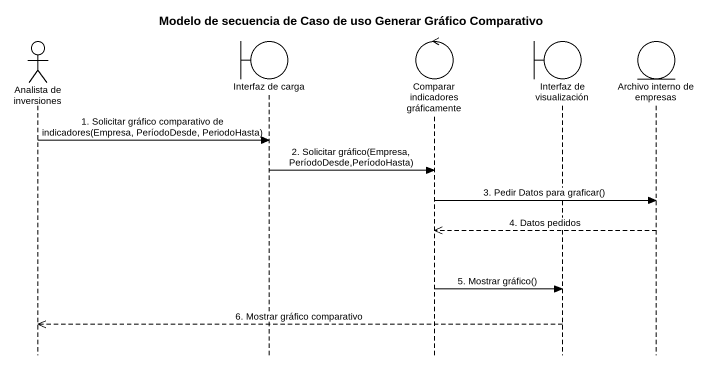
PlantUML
@startuml
title Modelo de secuencia de Caso de uso Generar Gráfico Comparativo
hide footbox
actor "Analista de inversiones" as Analista_de_inversiones
boundary "Interfaz de carga" as Interfaz_de_carga
control "Comparar indicadores gráficamente" as Comparar_indicadores
boundary "Interfaz de visualización" as Interfaz_de_visualización
entity "Archivo interno de empresas" as Archivo_interno_de_empresas

Analista_de_inversiones -> Interfaz_de_carga : 1. Solicitar gráfico comparativo de indicadores(Empresa, PeríodoDesde, PeriodoHasta)
Interfaz_de_carga -> Comparar_indicadores : 2. Solicitar gráfico(Empresa, PeríodoDesde,PeríodoHasta)
Comparar_indicadores -> Archivo_interno_de_empresas : 3. Pedir Datos para graficar()
Archivo_interno_de_empresas -->> Comparar_indicadores : 4. Datos pedidos
Comparar_indicadores -> Interfaz_de_visualización : 5. Mostrar gráfico()
Interfaz_de_visualización -->> Analista_de_inversiones : 6. Mostrar gráfico comparativo
@enduml
